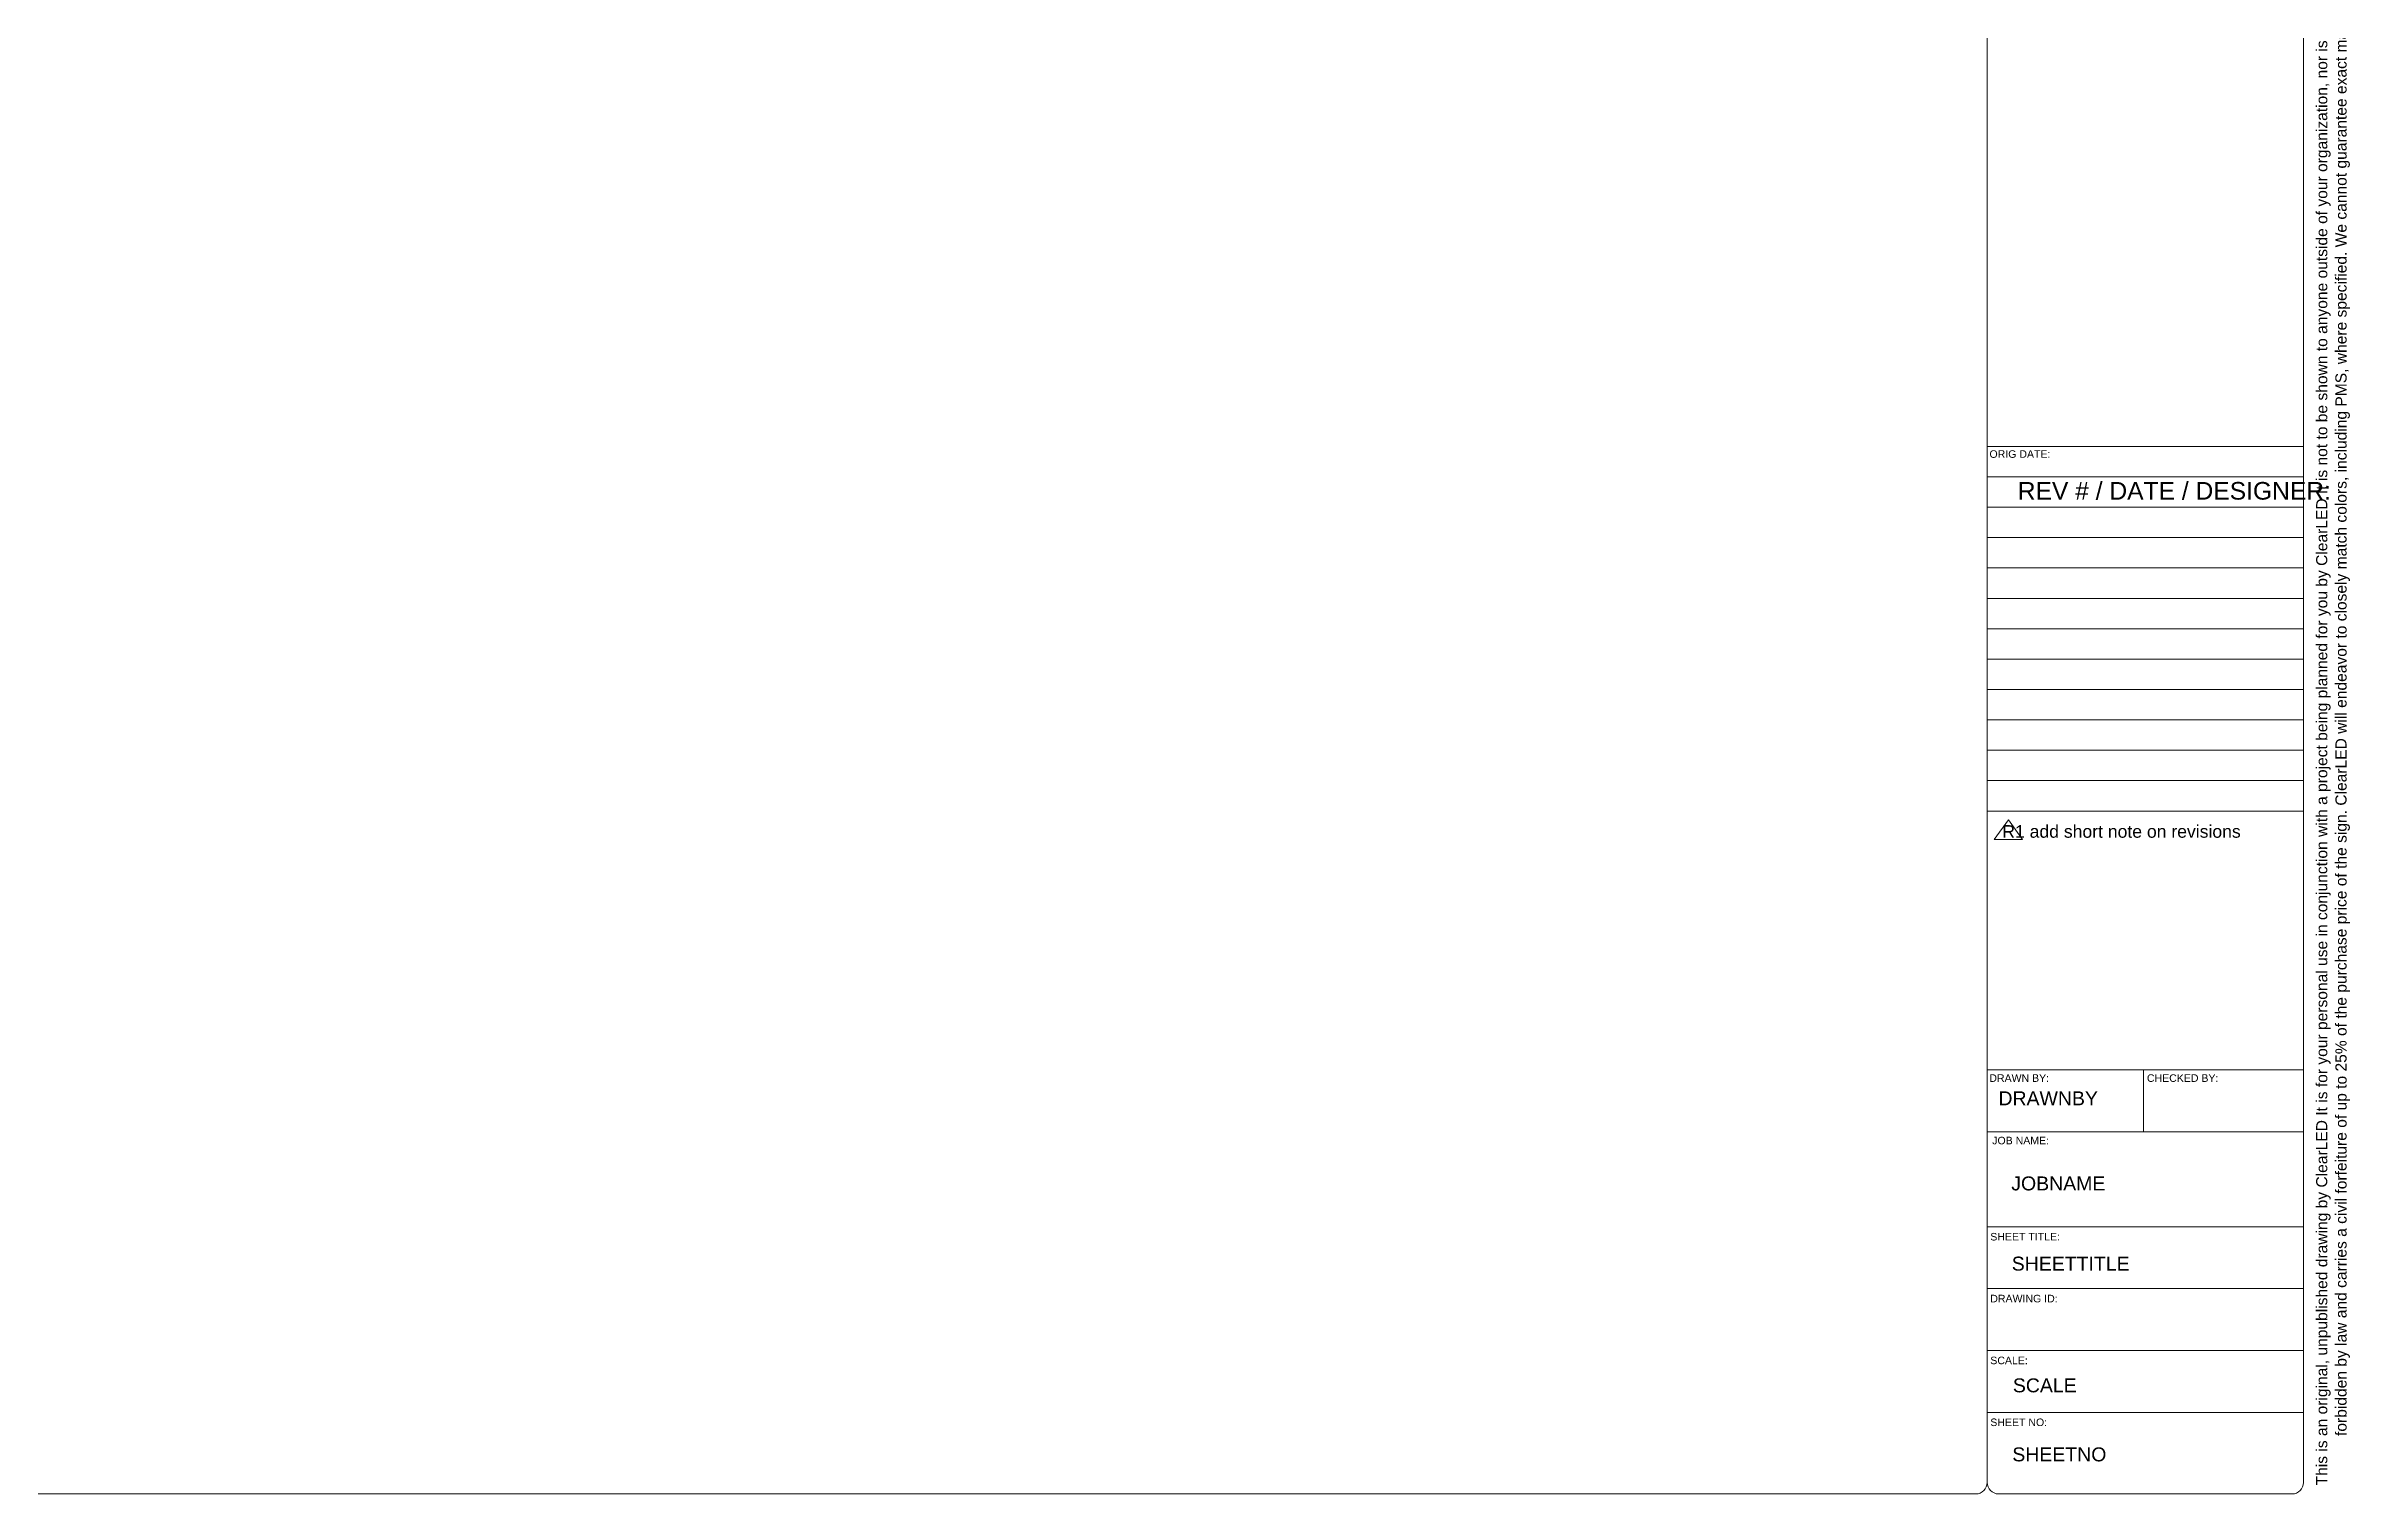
# Model space of a CAD drawing. Header units: millimetres. Extents: x 430 to 9320, y -2045 to 5442.
# Drawn here: x 9312 to 9320.26, y 690.31 to 695.5 of the extents above; entities that cross this region are included whole.
import ezdxf
from ezdxf.enums import TextEntityAlignment as Align

# ---------------------------------------------------------------- set-up
doc = ezdxf.new("R2010")
doc.units = ezdxf.units.MM
doc.layers.add('PDF_Master title block print', color=7, linetype='Continuous', true_color=0x6c6e70)
doc.layers.add('PDF_Text', color=7, linetype='Continuous')
doc.styles.add('PDF Arial', font='Arial.ttf')
doc.styles.get("Standard").update_dxf_attribs({"font": 'Arial.ttf'})

msp = doc.modelspace()

# ---------------------------------------------------------------- linework, layer by layer
at = {"layer": 'PDF_Master title block print', "lineweight": 18, "transparency": 33554687}
msp.add_lwpolyline([(9303.7711, 700.8112), (9318.9188, 700.8112, -0.412523), (9318.9599, 700.7703, -0.412503), (9319.0008, 700.8112), (9320.054, 700.8112, -0.412515), (9320.0949, 700.7703), (9320.0949, 690.352, -0.412515), (9320.054, 690.3112), (9319.0008, 690.3112, -0.412503), (9318.9599, 690.3523), (9318.9599, 700.7703), (9318.9599, 690.352, -0.412523), (9318.9188, 690.3112), (9303.7711, 690.3112, -0.412516), (9303.73, 690.3523), (9303.73, 700.7701, -0.412516)], format="xyb", close=True, dxfattribs=at)
for points in [[(9318.9598, 694.0686), (9320.095, 694.0686), (9320.095, 693.9597), (9318.9598, 693.9597)], [(9318.9598, 694.0686), (9320.095, 694.0686), (9320.095, 692.7609), (9318.9598, 692.7609)], [(9318.9598, 693.8507), (9320.095, 693.8507), (9320.095, 693.9597), (9318.9598, 693.9597)], [(9318.9598, 693.7417), (9320.095, 693.7417), (9320.095, 693.8507), (9318.9598, 693.8507)], [(9318.9598, 693.6327), (9320.095, 693.6327), (9320.095, 693.7417), (9318.9598, 693.7417)], [(9318.9598, 693.5237), (9320.095, 693.5237), (9320.095, 693.6327), (9318.9598, 693.6327)], [(9318.9598, 693.4148), (9320.095, 693.4148), (9320.095, 693.5237), (9318.9598, 693.5237)], [(9318.9598, 693.3058), (9320.095, 693.3058), (9320.095, 693.4148), (9318.9598, 693.4148)], [(9318.9598, 693.1968), (9320.095, 693.1968), (9320.095, 693.3058), (9318.9598, 693.3058)], [(9318.9598, 693.0879), (9320.095, 693.0879), (9320.095, 693.1968), (9318.9598, 693.1968)], [(9318.9598, 692.9789), (9320.095, 692.9789), (9320.095, 693.0879), (9318.9598, 693.0879)], [(9318.9598, 692.8699), (9320.095, 692.8699), (9320.095, 692.9789), (9318.9598, 692.9789)], [(9318.9598, 692.7609), (9320.095, 692.7609), (9320.095, 692.8699), (9318.9598, 692.8699)], [(9318.9598, 691.6104), (9320.095, 691.6104), (9320.095, 691.8328), (9318.9598, 691.8328)], [(9318.9598, 691.6104), (9320.095, 691.6104), (9320.095, 691.2698), (9318.9598, 691.2698)], [(9318.9598, 691.0475), (9320.095, 691.0475), (9320.095, 691.2698), (9318.9598, 691.2698)], [(9318.9598, 690.8251), (9320.095, 690.8251), (9320.095, 691.0475), (9318.9598, 691.0475)], [(9318.9598, 690.6027), (9320.095, 690.6027), (9320.095, 690.8251), (9318.9598, 690.8251)]]:
    msp.add_lwpolyline(points, close=True, dxfattribs=at)
at = {"layer": 'PDF_Master title block print', "color": 240, "lineweight": 18, "true_color": 0xed1c24, "transparency": 33554687}
msp.add_lwpolyline([(9319.0359, 692.7296), (9319.0872, 692.6585), (9318.9845, 692.6585)], close=True, dxfattribs=at)
at = {"layer": 'PDF_Master title block print', "lineweight": 18, "transparency": 33554687}
msp.add_lwpolyline([(9319.5202, 691.8328), (9319.5202, 691.6103)], dxfattribs=at)

# ---------------------------------------------------------------- texts
at = {"transparency": 33554687}
msp.add_attdef('DRAWNBY', text='', height=0.05, dxfattribs=at).set_placement((9319.0003, 691.7553), align=Align.TOP_LEFT)
for tag, p in [('JOBNAME', (9319.0464, 691.4)), ('SHEETTITLE', (9319.0481, 691.1123)), ('SCALE', (9319.0521, 690.6756)), ('SHEETNO', (9319.05, 690.428))]:
    msp.add_attdef(tag, p, '', height=0.05, dxfattribs=at)
at = {"layer": 'PDF_Text', "color": 98, "true_color": 0x050707, "transparency": 33554687, "char_height": 0.04, "attachment_point": 7, "rotation": 90, "style": 'PDF Arial'}
for s, insert in [('This is an original, unpublished drawing by ClearLED It is for your personal use in conjunction with a project being planned for you by ClearLED It is not to be shown to anyone outside of your organization, nor is it to be used, reproduced, copied or exhibited in any fashion. Use of this design or the salient elements of this design in any sign done by any other company, without the express written permission of ClearLED is', (9320.1922, 690.3417)), ('forbidden by law and carries a civil forfeiture of up to 25% of the purchase price of the sign. ClearLED will endeavor to closely match colors, including PMS, where specified. We cannot guarantee exact matches due to varying compatibility of surface materials and paints used. All sizes and dimensions are illustrated for client’s conception of project and are not to understood as being exact size or exact scale', (9320.2614, 690.519))]:
    msp.add_mtext(s, dxfattribs=dict(at, insert=insert))
at = {"layer": 'PDF_Text', "transparency": 33554687, "attachment_point": 7, "style": 'PDF Arial'}
for s, insert, char_height in [('ORIG DATE:', (9318.9682, 694.0275), 0.02708), ('REV # / DATE / DESIGNER:', (9319.0697, 693.877), 0.063201), ('DRAWN BY:', (9318.9677, 691.7893), 0.02708), ('CHECKED BY:', (9319.5331, 691.7889), 0.027082), ('JOB NAME:', (9318.978, 691.5649), 0.02708), ('SHEET TITLE:', (9318.9711, 691.2199), 0.027082), ('DRAWING ID:', (9318.9711, 690.998), 0.027082), ('SCALE:', (9318.9711, 690.7761), 0.02708), ('SHEET NO:', (9318.9711, 690.5542), 0.02708)]:
    msp.add_mtext(s, dxfattribs=dict(at, insert=insert, char_height=char_height))
at = {"layer": 'PDF_Text', "color": 250, "true_color": 0x231f20, "transparency": 33554687, "insert": (9319.0142, 692.6644), "char_height": 0.045146, "attachment_point": 7, "style": 'PDF Arial'}
msp.add_mtext('R1 add short note on revisions', dxfattribs=at)

doc.saveas('drawing.dxf')
